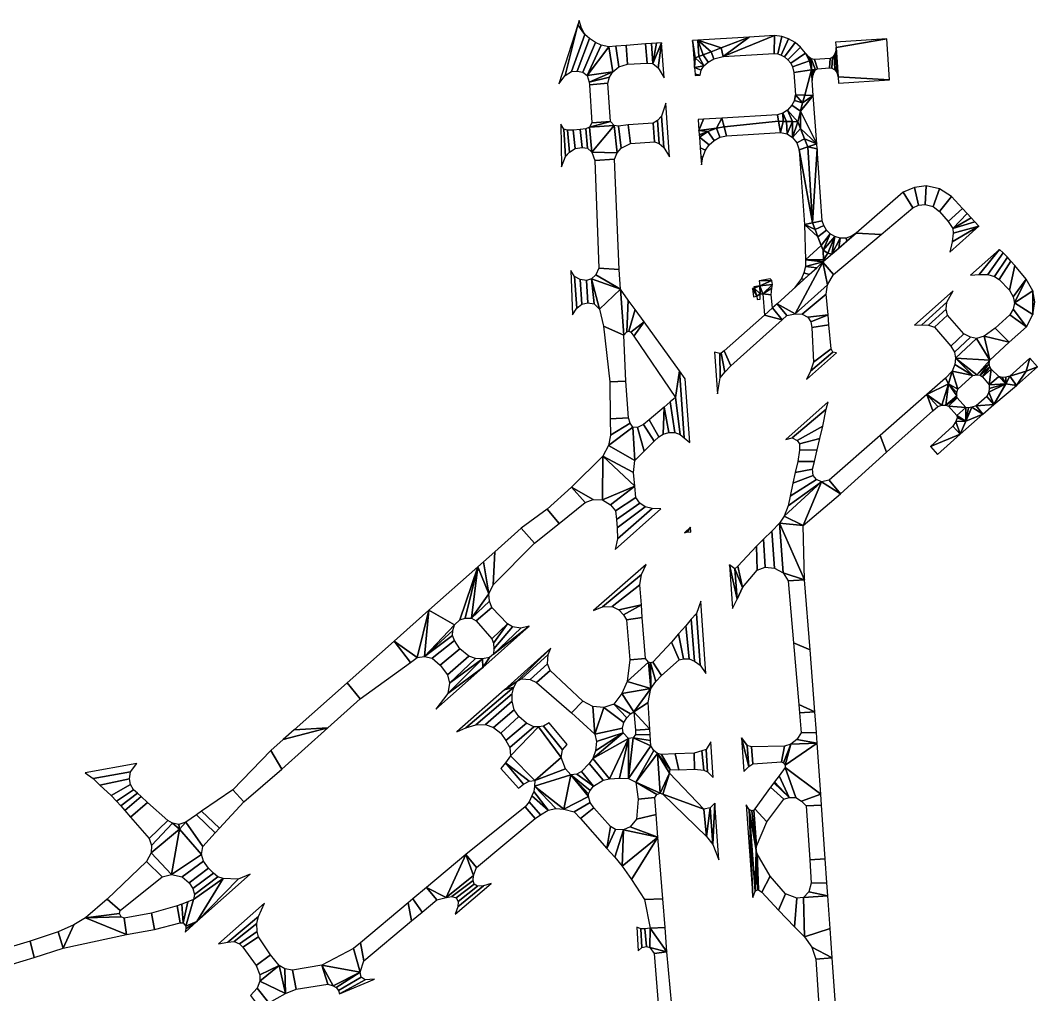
# Model space of a CAD drawing. Extents: x -9242 to 1728, y -9010 to 978.
# Drawn here: x -3182 to 1728, y -4430 to 273 of the extents above; entities that cross this region are included whole.
import ezdxf

# ---------------------------------------------------------------- set-up
doc = ezdxf.new("R2010")
doc.units = 0

msp = doc.modelspace()

# ---------------------------------------------------------------- linework, layer by layer
at = {"layer": 'mg_to_dxf', "color": 250}
for points in [[(-491.32, 250.96), (-583.5, -34.16), (-552.88, 5.83)], [(-552.88, 5.83), (-521.62, 25.83), (-457.81, 204.83), (-491.32, 250.96)], [(-473.39, 234.85), (-484.23, 272.86), (-491.32, 250.96)], [(-491.32, 250.96), (-457.81, 204.83), (-473.39, 234.85)], [(-435.02, 184.82), (-457.81, 204.83), (-521.62, 25.83), (-494, 27.84)], [(210.73, 97.96), (210.73, 97.96), (458.63, 199.34), (336.12, 191.82)], [(210.73, 97.96), (210.73, 97.96), (456.17, 113.03), (458.63, 199.34)], [(458.63, 199.34), (456.17, 113.03), (474.2, 110.89), (492.89, 195.27)], [(-406, 165.83), (-435.02, 184.82), (-494, 27.84), (-466.88, 22.84)], [(-379.38, 153.84), (-406, 165.83), (-466.88, 22.84), (-446.75, 6.84)], [(-341.63, 144.84), (-341.63, 144.84), (-379.38, 153.84), (-446.75, 6.84)], [(-307.38, 147.84), (-341.63, 144.84), (-322, 24.84), (-293.88, 47.84)], [(-293.88, 47.84), (-251.75, 61.84), (-258.51, 151.94), (-307.38, 147.84)], [(-157.13, 65.84), (-164.38, 159.84), (-258.51, 151.94), (-251.75, 61.84)], [(-157.13, 65.84), (-128.63, 63.84), (-135.25, 161.84), (-164.38, 159.84)], [(-135.25, 161.84), (-128.63, 63.84), (-111.65, 162.59)], [(-128.63, 63.84), (-103.25, 43.34), (-86.7, 164.27)], [(-128.63, 63.84), (-86.7, 164.27), (-111.65, 162.59)], [(-86.7, 164.27), (-103.25, 43.34), (-74.79, -5.02)], [(74.39, 91.21), (93.01, 98.37), (87.86, 176.58), (62.96, 174.88)], [(62.96, 174.88), (68.97, 89.13), (74.39, 91.21)], [(200.76, 139.79), (336.12, 191.82), (87.86, 176.58)], [(87.86, 176.58), (93.01, 98.37), (113.98, 106.43)], [(87.86, 176.58), (151.8, 120.97), (200.76, 139.79)], [(87.86, 176.58), (113.98, 106.43), (151.8, 120.97)], [(200.76, 139.79), (200.76, 139.79), (210.73, 97.96), (336.12, 191.82)], [(492.89, 195.27), (474.2, 110.89), (490.76, 105.44), (526.14, 184.34)], [(526.14, 184.34), (490.76, 105.44), (506.8, 96.14), (557.57, 166.12)], [(557.57, 166.12), (506.8, 96.14), (521.69, 82.82), (583.53, 142.89)], [(999.6, 183.81), (753.11, 167.75), (754.92, 141.39)], [(1012.5, -14.14), (999.6, 183.81), (754.92, 141.39), (764.57, 0.85)], [(-341.63, 144.84), (-341.63, 144.84), (-446.75, 6.84), (-322, 24.84)], [(93.01, 98.37), (74.39, 91.21), (117.61, 52.84)], [(117.61, 52.84), (138.58, 70.25), (113.98, 106.43), (93.01, 98.37)], [(113.98, 106.43), (138.58, 70.25), (165.88, 87.26), (151.8, 120.97)], [(151.8, 120.97), (165.88, 87.26), (210.73, 97.96), (200.76, 139.79)], [(583.53, 142.89), (521.69, 82.82), (535.97, 65.91), (608.13, 113.74)], [(608.13, 113.74), (535.97, 65.91), (544.9, 48.31), (626.17, 78.21)], [(624.79, 94.72), (608.13, 113.74), (626.17, 78.21)], [(734.39, 42.44), (748.72, 33.53), (746.39, 104.01), (737.1, 94.33)], [(748.72, 33.53), (758.01, 20.37), (752.2, 119.5), (746.39, 104.01)], [(758.01, 20.37), (764.57, 0.85), (754.92, 141.39), (752.2, 119.5)], [(74.39, 91.21), (74.39, 91.21), (68.97, 89.13), (72.02, 45.76)], [(74.39, 91.21), (74.39, 91.21), (72.02, 45.76), (117.61, 52.84)], [(117.61, 52.84), (117.61, 52.84), (72.02, 45.76), (104.55, 32.66)], [(626.17, 78.21), (544.9, 48.31), (551.35, 21.37), (636.64, 34.48)], [(635.64, 86.59), (624.79, 94.72), (626.17, 78.21)], [(635.64, 86.59), (635.64, 86.59), (626.17, 78.21), (636.64, 34.48)], [(635.64, 86.59), (635.64, 86.59), (636.64, 34.48), (656.55, 33.92)], [(656.55, 33.92), (665.07, 38.95), (651.13, 83.49), (635.64, 86.59)], [(665.07, 38.95), (723.93, 43.99), (726.64, 89.3), (651.13, 83.49)], [(723.93, 43.99), (734.39, 42.44), (737.1, 94.33), (726.64, 89.3)], [(-322, 24.84), (-322, 24.84), (-446.75, 6.84), (-437.12, -26.16)], [(-322, 24.84), (-322, 24.84), (-437.12, -26.16), (-338.25, -1.16)], [(74.33, 12.76), (99.74, 7.84), (104.55, 32.66), (72.02, 45.76)], [(99.74, 7.84), (74.33, 12.76), (74.82, 5.83)], [(636.64, 34.48), (551.35, 21.37), (559.66, -85.94), (603.58, -88.01)], [(636.64, 34.48), (603.58, -88.01), (645.36, -89.98)], [(636.64, 34.48), (640.3, -17.73), (644.54, 9.13)], [(656.55, 33.92), (656.55, 33.92), (636.64, 34.48), (649.58, 23.46)], [(636.64, 34.48), (644.54, 9.13), (649.58, 23.46)], [(764.57, 0.85), (766.7, -30.16), (1012.5, -14.14)], [(-437.12, -26.16), (-435, -39.16), (-346.5, -30.16), (-338.25, -1.16)], [(-346.5, -30.16), (-435, -39.16), (-423.56, -221.16), (-333.63, -215.16)], [(559.66, -85.94), (559.66, -85.94), (558.86, -85.91), (554.31, -113.43)], [(559.66, -85.94), (559.66, -85.94), (554.31, -113.43), (593.78, -125.29)], [(559.66, -85.94), (559.66, -85.94), (593.78, -125.29), (603.58, -88.01)], [(645.36, -89.98), (593.78, -125.29), (583.23, -165.41)], [(661.72, -323.65), (661.72, -323.65), (645.36, -89.98), (583.23, -165.41)], [(645.36, -89.98), (603.58, -88.01), (593.78, -125.29)], [(-76.25, -340.16), (-48.06, -386.19), (-66.23, -127.16), (-86.88, -190.16)], [(521.45, -160.48), (569.78, -216.56), (583.23, -165.41), (541.73, -136.95)], [(541.73, -136.95), (583.23, -165.41), (593.78, -125.29), (554.31, -113.43)], [(-86.88, -190.16), (-106.63, -210.16), (-98.88, -322.16), (-76.25, -340.16)], [(477.94, -214.22), (472.4, -182.77), (204.48, -199.05), (215.02, -241.49)], [(498.33, -175.08), (472.4, -182.77), (477.94, -214.22), (500.39, -214.79)], [(521.45, -160.48), (498.33, -175.08), (516.53, -215.2), (544.32, -215.91)], [(500.39, -214.79), (516.53, -215.2), (498.33, -175.08)], [(544.32, -215.91), (569.78, -216.56), (521.45, -160.48)], [(583.27, -249.68), (583.27, -249.68), (583.23, -165.41), (569.78, -216.56)], [(661.72, -323.65), (661.72, -323.65), (583.23, -165.41), (583.27, -249.68)], [(-559.24, -252.16), (-573.74, -228.16), (-569.49, -434.15), (-550, -385.16)], [(-444.38, -344.16), (-424.13, -364.16), (-434.25, -242.16), (-453.25, -250.16)], [(-434.25, -242.16), (-434.25, -242.16), (-333.63, -215.16), (-423.56, -221.16)], [(-434.25, -242.16), (-434.25, -242.16), (-316.38, -234.16), (-333.63, -215.16)], [(-424.13, -364.16), (-424.13, -364.16), (-316.38, -234.16), (-434.25, -242.16)], [(-424.13, -364.16), (-424.13, -364.16), (-300.63, -366.16), (-316.38, -234.16)], [(-282.63, -344.16), (-295.75, -237.16), (-316.38, -234.16), (-300.63, -366.16)], [(-247.5, -232.16), (-295.75, -237.16), (-282.63, -344.16), (-236.75, -321.16)], [(-236.75, -321.16), (-121.88, -313.16), (-128.38, -223.16), (-247.5, -232.16)], [(-106.63, -210.16), (-128.38, -223.16), (-121.88, -313.16), (-98.88, -322.16)], [(114.63, -204.51), (89.67, -206.03), (93.43, -259.62)], [(93.43, -259.62), (177.49, -247.08), (204.48, -199.05), (114.63, -204.51)], [(177.49, -247.08), (215.02, -241.49), (204.48, -199.05)], [(177.49, -247.08), (194.78, -291.63), (225.57, -283.93), (215.02, -241.49)], [(215.02, -241.49), (225.57, -283.93), (487.43, -268.02), (477.94, -214.22)], [(477.94, -214.22), (487.43, -268.02), (500.39, -214.79)], [(516.53, -215.2), (500.39, -214.79), (487.43, -268.02), (518.61, -275.61)], [(518.61, -275.61), (544.32, -215.91), (516.53, -215.2)], [(544.32, -215.91), (544.32, -215.91), (518.61, -275.61), (544.61, -292.44)], [(544.32, -215.91), (544.32, -215.91), (544.61, -292.44), (569.78, -216.56)], [(569.78, -216.56), (569.78, -216.56), (544.61, -292.44), (583.27, -249.68)], [(-550, -385.16), (-530.75, -363.16), (-540.87, -257.16), (-559.24, -252.16)], [(-530.75, -363.16), (-503.63, -345.16), (-512.99, -257.16), (-540.87, -257.16)], [(-503.63, -345.16), (-470.25, -340.16), (-480, -254.16), (-512.99, -257.16)], [(-470.25, -340.16), (-444.38, -344.16), (-453.25, -250.16), (-480, -254.16)], [(136.96, -263.05), (177.49, -247.08), (93.43, -259.62)], [(93.43, -259.62), (94.84, -279.65), (136.96, -263.05)], [(94.84, -279.65), (95.69, -291.82), (136.96, -263.05)], [(95.69, -291.82), (142.65, -328.12), (167.22, -306.52), (136.96, -263.05)], [(99.27, -342.81), (125.11, -353.97), (142.65, -328.12), (95.69, -291.82)], [(136.96, -263.05), (167.22, -306.52), (194.78, -291.63), (177.49, -247.08)], [(583.27, -249.68), (544.61, -292.44), (566.02, -319.2), (603.25, -298.71)], [(583.27, -249.68), (603.25, -298.71), (661.72, -323.65)], [(102.17, -384.16), (112.11, -386.96), (125.11, -353.97), (99.27, -342.81)], [(603.25, -298.71), (566.02, -319.2), (577.54, -352.64), (619.35, -338.24)], [(619.35, -338.24), (619.35, -338.24), (577.54, -352.64), (640.94, -704.85)], [(603.25, -298.71), (619.35, -338.24), (661.72, -323.65)], [(663.33, -346.64), (661.72, -323.65), (619.35, -338.24)], [(663.33, -346.64), (663.33, -346.64), (619.35, -338.24), (640.94, -704.85)], [(-314.94, -397.16), (-300.63, -366.16), (-424.13, -364.16), (-409.88, -403.16)], [(105.02, -424.91), (112.11, -386.96), (102.17, -384.16)], [(640.94, -704.85), (640.94, -704.85), (577.54, -352.64), (602.74, -712.48)], [(663.33, -346.64), (663.33, -346.64), (640.94, -704.85), (687.76, -695.51)], [(-409.88, -403.16), (-390.63, -923.16), (-292.25, -930.16), (-314.94, -397.16)], [(1078.63, -557.16), (1125.13, -632.16), (1153.25, -619.16), (1133.38, -534.16)], [(1133.38, -534.16), (1153.25, -619.16), (1185.5, -616.16), (1190.63, -525.16)], [(1224.5, -626.16), (1254.5, -540.16), (1190.63, -525.16), (1185.5, -616.16)], [(852.63, -754.16), (972.75, -760.16), (1125.13, -632.16), (1078.63, -557.16)], [(1311.5, -578.16), (1254.5, -540.16), (1224.5, -626.16), (1254.88, -649.16)], [(1254.88, -649.16), (1296.13, -698.16), (1366, -636.16), (1311.5, -578.16)], [(1296.13, -698.16), (1318.5, -732.16), (1387.13, -659.16), (1366, -636.16)], [(1318.5, -732.16), (1407.5, -680.16), (1387.13, -659.16)], [(1425.5, -699.16), (1407.5, -680.16), (1318.5, -732.16)], [(653.56, -737.37), (640.94, -704.85), (602.74, -712.48)], [(683.44, -814.34), (667.09, -772.23), (602.74, -712.48), (607.65, -883.04)], [(667.09, -772.23), (653.56, -737.37), (602.74, -712.48)], [(687.76, -695.51), (640.94, -704.85), (653.56, -737.37), (695.27, -717.87)], [(695.27, -717.87), (653.56, -737.37), (667.09, -772.23), (708.42, -739.29)], [(1316.13, -796.16), (1303.5, -846.16), (1444.46, -721.2)], [(1320.88, -755.16), (1316.13, -796.16), (1444.46, -721.2)], [(1425.5, -699.16), (1318.5, -732.16), (1320.88, -755.16), (1444.46, -721.2)], [(708.42, -739.29), (667.09, -772.23), (683.44, -814.34), (727.21, -757.7)], [(727.21, -757.7), (727.21, -757.7), (683.44, -814.34), (692.23, -837)], [(852.63, -754.16), (691, -895.16), (743.13, -953.16), (972.75, -760.16)], [(727.21, -757.7), (727.21, -757.7), (692.23, -837), (749.75, -771.22)], [(749.75, -771.22), (749.75, -771.22), (692.23, -837), (716.09, -851.32)], [(749.75, -771.22), (749.75, -771.22), (716.09, -851.32), (735.44, -856.33)], [(749.75, -771.22), (749.75, -771.22), (735.44, -856.33), (775.67, -777.98)], [(775.67, -777.98), (775.67, -777.98), (735.44, -856.33), (768.63, -827.39)], [(775.67, -777.98), (768.63, -827.39), (807.24, -793.73), (804.6, -778.74)], [(804.6, -778.74), (807.24, -793.73), (831.89, -772.24), (830.05, -768.62)], [(830.05, -768.62), (831.89, -772.24), (852.65, -754.21), (852.63, -754.16)], [(607.65, -883.04), (693.68, -882.78), (692.23, -837), (683.44, -814.34)], [(1404, -957.16), (1446.13, -954.16), (1544.09, -833.21)], [(1487.13, -953.16), (1562.13, -850.16), (1544.09, -833.21), (1446.13, -954.16)], [(606.92, -915.37), (606.92, -915.37), (693.45, -892.94), (607.65, -883.04)], [(607.65, -883.04), (607.65, -883.04), (693.45, -892.94), (693.68, -882.78)], [(693.68, -882.78), (716.09, -851.32), (692.23, -837)], [(693.68, -882.78), (693.45, -892.94), (735.44, -856.33), (716.09, -851.32)], [(1562.13, -850.16), (1487.13, -953.16), (1519, -963.16), (1581.75, -870.16)], [(1519, -963.16), (1541.63, -978.16), (1599, -889.16), (1581.75, -870.16)], [(-292.25, -930.16), (-390.63, -923.16), (-404, -956.16), (-285.25, -1025.16)], [(557.25, -1143.16), (557.25, -1143.16), (691, -895.16), (470.88, -1095.16)], [(714, -1003.16), (714, -1003.16), (691, -895.16), (557.25, -1143.16)], [(600.3, -946.23), (625.7, -954.5), (661.68, -921.8), (606.92, -915.37)], [(606.92, -915.37), (606.92, -915.37), (661.68, -921.8), (693.45, -892.94)], [(714, -1003.16), (714, -1003.16), (743.13, -953.16), (691, -895.16)], [(1617.5, -910.16), (1599, -889.16), (1541.63, -978.16), (1592.25, -1030.16)], [(1592.25, -1030.16), (1609.75, -1061.16), (1672.88, -976.16), (1617.5, -910.16)], [(-517.34, -1149.17), (-495.75, -1117.16), (-506.87, -963.16), (-525.75, -934.16)], [(-472.25, -1097.16), (-479.38, -978.16), (-506.87, -963.16), (-495.75, -1117.16)], [(-448.75, -982.16), (-479.38, -978.16), (-472.25, -1097.16), (-443.5, -1091.16)], [(-413.12, -1096.16), (-424.62, -974.16), (-448.75, -982.16), (-443.5, -1091.16)], [(-285.25, -1025.16), (-285.25, -1025.16), (-404, -956.16), (-424.62, -974.16)], [(-386.25, -1121.16), (-386.25, -1121.16), (-424.62, -974.16), (-413.12, -1096.16)], [(-285.25, -1025.16), (-285.25, -1025.16), (-424.62, -974.16), (-386.25, -1121.16)], [(384.5, -985.16), (384.5, -985.16), (445.5, -983.16), (436.38, -975.16)], [(555.05, -1018.69), (599.02, -978.73), (588.55, -972.68)], [(588.55, -972.68), (599.02, -978.73), (625.7, -954.5), (600.3, -946.23)], [(1616.63, -1090.16), (1616.63, -1090.16), (1672.88, -976.16), (1609.75, -1061.16)], [(1616.63, -1090.16), (1616.63, -1090.16), (1704.38, -1032.16), (1672.88, -976.16)], [(-367.88, -1203.16), (-268.88, -1246.16), (-285.25, -1025.16), (-386.25, -1121.16)], [(-285.25, -1025.16), (-268.88, -1246.16), (-254.63, -1230.16), (-247.5, -1077.16)], [(372.38, -1059.16), (372.38, -1059.16), (359.25, -1020.16), (351.5, -1021.16)], [(372.38, -1059.16), (372.38, -1059.16), (351.5, -1021.16), (356.38, -1061.16)], [(359.25, -1020.16), (359.25, -1020.16), (387.88, -1008.16), (358.63, -1013.16)], [(388.25, -1047.16), (388.25, -1047.16), (387.88, -1008.16), (359.25, -1020.16)], [(388.25, -1047.16), (388.25, -1047.16), (359.25, -1020.16), (372.38, -1059.16)], [(387.88, -1008.16), (387.88, -1008.16), (445.5, -983.16), (384.5, -985.16)], [(387.88, -1008.16), (387.88, -1008.16), (448, -1002.16), (445.5, -983.16)], [(402.13, -1047.16), (402.13, -1047.16), (448, -1002.16), (387.88, -1008.16)], [(388.25, -1047.16), (388.25, -1047.16), (402.13, -1047.16), (387.88, -1008.16)], [(402.13, -1047.16), (402.13, -1047.16), (445, -1019.16), (448, -1002.16)], [(402.13, -1047.16), (441.5, -1052.16), (445, -1019.16)], [(706.63, -1048.16), (714, -1003.16), (557.25, -1143.16), (591.38, -1145.16)], [(-254.63, -1230.16), (-245, -1227.16), (-215, -1122.16), (-247.5, -1077.16)], [(372.38, -1059.16), (373.88, -1075.16), (389.38, -1073.16), (388.25, -1047.16)], [(402.13, -1047.16), (409.25, -1150.16), (448.38, -1115.16), (441.5, -1052.16)], [(716.25, -1149.16), (706.63, -1048.16), (591.38, -1145.16), (618.63, -1160.16)], [(1290.13, -1088.16), (1320, -1032.16), (1133.13, -1198.16), (1169.63, -1196.16)], [(1705.25, -1147.16), (1705.25, -1147.16), (1704.38, -1032.16), (1616.63, -1090.16)], [(1705.25, -1147.16), (1705.25, -1147.16), (1715, -1086.16), (1704.38, -1032.16)], [(-171.5, -1182.16), (-215, -1122.16), (-245, -1227.16), (-234.63, -1232.16)], [(448.38, -1115.16), (409.25, -1150.16), (495.25, -1172.16)], [(470.88, -1095.16), (448.38, -1115.16), (495.25, -1172.16), (517.25, -1151.16)], [(557.25, -1143.16), (557.25, -1143.16), (470.88, -1095.16), (517.25, -1151.16)], [(1169.63, -1196.16), (1201.75, -1198.16), (1286.75, -1121.16), (1290.13, -1088.16)], [(1292.75, -1150.16), (1286.75, -1121.16), (1201.75, -1198.16), (1230.25, -1208.16)], [(1673.75, -1206.16), (1610.25, -1121.16), (1593.63, -1149.16)], [(1610.25, -1121.16), (1673.75, -1206.16), (1705.25, -1147.16), (1616.63, -1090.16)], [(409.25, -1150.16), (214.5, -1323.16), (247.63, -1395.16), (495.25, -1172.16)], [(618.63, -1160.16), (633.25, -1183.16), (716.25, -1149.16)], [(633.25, -1183.16), (638.63, -1210.16), (720.25, -1196.16), (716.25, -1149.16)], [(1372.38, -1240.16), (1292.75, -1150.16), (1230.25, -1208.16), (1308.88, -1300.16)], [(1590.63, -1281.16), (1673.75, -1206.16), (1593.63, -1149.16), (1523.25, -1213.16)], [(-367.88, -1203.16), (-337.5, -1472.16), (-259.13, -1468.16), (-268.88, -1246.16)], [(-220.88, -1251.16), (-171.5, -1182.16), (-234.63, -1232.16)], [(-220.88, -1251.16), (-20.63, -1547.16), (-0.66, -1419.12), (-171.5, -1182.16)], [(730.75, -1313.16), (720.25, -1196.16), (638.63, -1210.16), (645.5, -1377.16)], [(1523.25, -1213.16), (1470, -1251.16), (1590.63, -1281.16)], [(1372.38, -1240.16), (1308.88, -1300.16), (1326.75, -1329.16), (1403.5, -1256.16)], [(1331.75, -1358.16), (1432.63, -1262.16), (1403.5, -1256.16), (1326.75, -1329.16)], [(1432.63, -1262.16), (1331.75, -1358.16), (1497.25, -1367.16)], [(1497.25, -1367.16), (1470, -1251.16), (1432.63, -1262.16)], [(1590.63, -1281.16), (1470, -1251.16), (1497.25, -1367.16)], [(214.5, -1323.16), (200.88, -1333.16), (218.63, -1425.16), (247.63, -1395.16)], [(740.25, -1328.16), (730.75, -1313.16), (645.5, -1377.16), (632.38, -1420.16)], [(193.96, -1335.74), (168.44, -1329.16), (182.55, -1530.35), (196.13, -1452.16)], [(200.88, -1333.16), (193.96, -1335.74), (196.13, -1452.16), (218.63, -1425.16)], [(632.38, -1420.16), (612.63, -1460.16), (756.75, -1332.16), (740.25, -1328.16)], [(1328.88, -1388.16), (1415.75, -1441.16), (1331.75, -1358.16)], [(1331.75, -1358.16), (1415.75, -1441.16), (1435.13, -1438.16)], [(1497.25, -1367.16), (1331.75, -1358.16), (1435.13, -1438.16)], [(1493.75, -1384.16), (1497.25, -1367.16), (1435.13, -1438.16)], [(1594.13, -1444.16), (1672.38, -1420.16), (1690.38, -1357.16)], [(1728, -1399.16), (1690.38, -1357.16), (1672.38, -1420.16)], [(1.88, -1726.16), (22.08, -1743.13), (-0.66, -1419.12), (-20.63, -1547.16)], [(22.08, -1743.13), (48.58, -1764.19), (27.12, -1458.16), (-0.66, -1419.12)], [(1315.88, -1421.16), (1283.13, -1454.16), (1297.38, -1482.16)], [(1297.38, -1482.16), (1343.13, -1507.16), (1315.88, -1421.16)], [(1315.88, -1421.16), (1415.75, -1441.16), (1328.88, -1388.16)], [(1343.13, -1507.16), (1415.75, -1441.16), (1315.88, -1421.16)], [(1449.88, -1440.16), (1493.75, -1384.16), (1435.13, -1438.16)], [(1497, -1399.16), (1493.75, -1384.16), (1449.88, -1440.16)], [(1461.88, -1448.16), (1497, -1399.16), (1449.88, -1440.16)], [(1503.38, -1411.16), (1497, -1399.16), (1461.88, -1448.16)], [(1493.5, -1486.16), (1503.38, -1411.16), (1461.88, -1448.16)], [(1540.63, -1446.16), (1503.38, -1411.16), (1493.5, -1486.16)], [(1672.38, -1420.16), (1594.13, -1444.16), (1626.25, -1489.16)], [(1728, -1399.16), (1672.38, -1420.16), (1626.25, -1489.16)], [(-247.13, -1645.16), (-259.13, -1468.16), (-337.5, -1472.16), (-335.25, -1650.16)], [(1193.38, -1533.16), (1297.38, -1482.16), (1283.13, -1454.16)], [(1574.38, -1482.16), (1540.63, -1446.16), (1493.5, -1486.16)], [(1556.5, -1451.16), (1540.63, -1446.16), (1574.38, -1482.16)], [(1574.38, -1482.16), (1574.25, -1450.16), (1556.5, -1451.16)], [(1594.13, -1444.16), (1574.25, -1450.16), (1574.38, -1482.16)], [(1594.13, -1444.16), (1574.38, -1482.16), (1626.25, -1489.16)], [(1297.38, -1482.16), (1193.38, -1533.16), (1266.25, -1585.16)], [(1266.25, -1585.16), (1284.38, -1585.16), (1297.38, -1482.16)], [(1284.38, -1585.16), (1337.25, -1539.16), (1297.38, -1482.16)], [(1297.38, -1482.16), (1337.63, -1524.16), (1343.13, -1507.16)], [(1297.38, -1482.16), (1337.25, -1539.16), (1337.63, -1524.16)], [(1494.75, -1504.16), (1492.63, -1522.16), (1574.38, -1482.16)], [(1574.38, -1482.16), (1492.63, -1522.16), (1517, -1581.16)], [(1494.75, -1504.16), (1574.38, -1482.16), (1493.5, -1486.16)], [(1574.38, -1482.16), (1517, -1581.16), (1626.25, -1489.16)], [(-51.63, -1717.16), (-23, -1717.16), (-45.88, -1569.16), (-74.25, -1594.16)], [(-23, -1717.16), (1.88, -1726.16), (-20.63, -1547.16), (-45.88, -1569.16)], [(707.38, -1604.16), (717.75, -1568.16), (513.13, -1750.16), (543.63, -1742.16)], [(1193.38, -1533.16), (967.88, -1731.16), (999.25, -1812.16), (1222.5, -1612.16)], [(1222.5, -1612.16), (1245.75, -1591.16), (1193.38, -1533.16)], [(1245.75, -1591.16), (1266.25, -1585.16), (1193.38, -1533.16)], [(1339.88, -1549.16), (1337.25, -1539.16), (1284.38, -1585.16)], [(1339.88, -1549.16), (1284.38, -1585.16), (1297.38, -1590.16)], [(1297.38, -1590.16), (1381.75, -1595.16), (1339.88, -1549.16)], [(1430.88, -1587.16), (1517, -1581.16), (1483, -1542.16)], [(1483, -1542.16), (1517, -1581.16), (1492.63, -1522.16)], [(-74.25, -1594.16), (-147.25, -1656.16), (-100.63, -1737.16), (-79.5, -1724.16)], [(-79.5, -1724.16), (-51.63, -1717.16), (-74.25, -1594.16)], [(691.63, -1686.16), (707.38, -1604.16), (543.63, -1742.16), (566.63, -1755.16)], [(1338, -1634.16), (1381.75, -1595.16), (1297.38, -1590.16)], [(1338, -1634.16), (1382, -1661.16), (1381.75, -1595.16)], [(1381.75, -1595.16), (1382, -1661.16), (1394.75, -1597.16)], [(1394.75, -1597.16), (1382, -1661.16), (1411.13, -1594.16)], [(1382, -1661.16), (1463.88, -1628.16), (1411.13, -1594.16)], [(1430.88, -1587.16), (1411.13, -1594.16), (1463.88, -1628.16)], [(1430.88, -1587.16), (1463.88, -1628.16), (1517, -1581.16)], [(-239.38, -1672.16), (-247.13, -1645.16), (-335.25, -1650.16), (-334.13, -1729.16)], [(-100.63, -1737.16), (-147.25, -1656.16), (-173.63, -1678.16), (-123.38, -1759.16)], [(1319.25, -1686.16), (1354.25, -1725.16), (1333.13, -1664.16)], [(1333.13, -1664.16), (1382, -1661.16), (1340, -1646.16)], [(1354.25, -1725.16), (1382, -1661.16), (1333.13, -1664.16)], [(1382, -1661.16), (1338, -1634.16), (1340, -1646.16)], [(1354.25, -1725.16), (1463.88, -1628.16), (1382, -1661.16)], [(-334.13, -1729.16), (-343.5, -1779.16), (-226.38, -1690.16), (-239.38, -1672.16)], [(-215.88, -1851.16), (-226.38, -1690.16), (-343.5, -1779.16)], [(-171.63, -1807.16), (-203.25, -1693.16), (-226.38, -1690.16), (-215.88, -1851.16)], [(-171.63, -1807.16), (-123.38, -1759.16), (-173.63, -1678.16), (-203.25, -1693.16)], [(676.75, -1745.16), (691.63, -1686.16), (566.63, -1755.16), (578, -1771.16)], [(1211.25, -1784.16), (1354.25, -1725.16), (1319.25, -1686.16)], [(664.5, -1800.16), (676.75, -1745.16), (578, -1771.16), (579.38, -1801.16)], [(721.13, -1947.16), (775.88, -2012.16), (999.25, -1812.16), (967.88, -1731.16)], [(1244.88, -1822.16), (1354.25, -1725.16), (1211.25, -1784.16)], [(-222.63, -1910.16), (-215.88, -1851.16), (-343.5, -1779.16), (-370.38, -1830.16)], [(650.75, -1857.16), (664.5, -1800.16), (579.38, -1801.16), (570.75, -1856.16)], [(-370.38, -1830.16), (-522.13, -1981.16), (-416.88, -2040.16), (-371.5, -2042.16)], [(-371.5, -2042.16), (-371.5, -2042.16), (-216.75, -1975.16), (-370.38, -1830.16)], [(-370.38, -1830.16), (-370.38, -1830.16), (-216.75, -1975.16), (-222.63, -1910.16)], [(641.5, -1894.16), (650.75, -1857.16), (570.75, -1856.16), (558.25, -1909.16)], [(645, -1924.16), (641.5, -1894.16), (558.25, -1909.16), (545.75, -1961.16)], [(504.38, -2121.16), (504.38, -2121.16), (684.5, -1954.16), (523.5, -2071.16)], [(504.38, -2121.16), (504.38, -2121.16), (596.13, -2165.16), (684.5, -1954.16)], [(684.5, -1954.16), (661, -1944.16), (533.13, -2024.16), (523.5, -2071.16)], [(661, -1944.16), (645, -1924.16), (545.75, -1961.16), (533.13, -2024.16)], [(596.13, -2165.16), (596.13, -2165.16), (775.88, -2012.16), (684.5, -1954.16)], [(684.5, -1954.16), (684.5, -1954.16), (775.88, -2012.16), (721.13, -1947.16)], [(-581.38, -2156.16), (-456.13, -2055.16), (-522.13, -1981.16), (-638.5, -2086.16)], [(-522.13, -1981.16), (-456.13, -2055.16), (-416.88, -2040.16)], [(-371.5, -2042.16), (-371.5, -2042.16), (-333.13, -2065.16), (-216.75, -1975.16)], [(-333.13, -2065.16), (-309.63, -2094.16), (-211.38, -2031.16), (-216.75, -1975.16)], [(-192.38, -2057.16), (-211.38, -2031.16), (-309.63, -2094.16), (-304.5, -2136.16)], [(-166.75, -2075.16), (-192.38, -2057.16), (-304.5, -2136.16), (-300.63, -2177.16)], [(-700.5, -2251.16), (-581.38, -2156.16), (-638.5, -2086.16), (-763.94, -2179.16)], [(-90, -2085.16), (-132, -2084.16), (-300.13, -2230.16), (-310.25, -2281.16)], [(-300.63, -2177.16), (-300.13, -2230.16), (-132, -2084.16), (-166.75, -2075.16)], [(481.38, -2154.16), (445.25, -2192.16), (457.88, -2372.16), (499.63, -2394.16)], [(481.38, -2154.16), (481.38, -2154.16), (596.13, -2165.16), (504.38, -2121.16)], [(481.38, -2154.16), (481.38, -2154.16), (602.75, -2427.16), (596.13, -2165.16)], [(499.63, -2394.16), (499.63, -2394.16), (602.75, -2427.16), (481.38, -2154.16)], [(-900.25, -2451.16), (-700.5, -2251.16), (-763.94, -2179.16), (-891.7, -2292.49)], [(52.83, -2173.65), (22.88, -2201.16), (38.5, -2196.16)], [(38.5, -2196.16), (53.95, -2198.15), (52.83, -2173.65)], [(445.25, -2192.16), (404.13, -2231.16), (413, -2367.16), (457.88, -2372.16)], [(404.13, -2231.16), (371.25, -2265.16), (374.75, -2381.16), (413, -2367.16)], [(-920.88, -2495.16), (-900.25, -2451.16), (-891.7, -2292.49), (-946.46, -2341.05)], [(371.25, -2265.16), (280.75, -2362.16), (304.25, -2465.16), (374.75, -2381.16)], [(-974.14, -2365.61), (-974.14, -2365.61), (-920.88, -2495.16), (-946.46, -2341.05)], [(-183.38, -2402.16), (-161.38, -2354.16), (-416.38, -2576.16), (-371.63, -2558.16)], [(266.77, -2374.16), (266.77, -2374.16), (240.46, -2356.15), (277.11, -2521.19)], [(277.11, -2521.19), (277.11, -2521.19), (240.46, -2356.15), (255.18, -2566.1)], [(-1086.63, -2645.16), (-1060.5, -2620.16), (-974.14, -2365.61), (-1210.18, -2574.96)], [(-1060.5, -2620.16), (-1034.37, -2613.16), (-974.14, -2365.61)], [(-1034.37, -2613.16), (-1004.63, -2612.16), (-974.14, -2365.61)], [(-1004.63, -2612.16), (-1004.63, -2612.16), (-920.88, -2495.16), (-974.14, -2365.61)], [(-191.38, -2452.16), (-183.38, -2402.16), (-371.63, -2558.16), (-325.38, -2556.16)], [(304.25, -2465.16), (304.25, -2465.16), (280.75, -2362.16), (266.77, -2374.16)], [(266.77, -2374.16), (266.77, -2374.16), (277.11, -2521.19), (266.77, -2374.16)], [(304.25, -2465.16), (304.25, -2465.16), (266.77, -2374.16), (277.11, -2521.19)], [(499.63, -2394.16), (499.63, -2394.16), (523.13, -2433.16), (602.75, -2427.16)], [(-184.38, -2548.16), (-191.38, -2452.16), (-325.38, -2556.16), (-292.75, -2573.16)], [(523.13, -2433.16), (549.5, -2732.16), (629.63, -2766.16), (602.75, -2427.16)], [(-1004.63, -2612.16), (-1004.63, -2612.16), (-917.62, -2531.16), (-920.88, -2495.16)], [(277.11, -2521.19), (277.11, -2521.19), (277.11, -2521.19), (304.25, -2465.16)], [(-1004.63, -2612.16), (-982.13, -2626.16), (-905.75, -2561.16), (-917.62, -2531.16)], [(-184.38, -2548.16), (-292.75, -2573.16), (-271, -2596.16)], [(-180.38, -2609.16), (-184.38, -2548.16), (-271, -2596.16), (-255.75, -2621.16)], [(98.99, -2840.14), (126.77, -2879.18), (102.37, -2531.17), (81.4, -2590.09)], [(-1210.18, -2574.96), (-1210.18, -2574.96), (-1377.61, -2723.47), (-1266, -2802.16)], [(-1210.18, -2574.96), (-1210.18, -2574.96), (-1266, -2802.16), (-1231.13, -2797.16)], [(-1086.63, -2645.16), (-1086.63, -2645.16), (-1210.18, -2574.96), (-1231.13, -2797.16)], [(-982.13, -2626.16), (-905.88, -2713.16), (-830.13, -2640.16), (-905.75, -2561.16)], [(81.4, -2590.09), (56.5, -2618.16), (72.13, -2820.16), (98.99, -2840.14)], [(-1086.63, -2645.16), (-1086.63, -2645.16), (-1231.13, -2797.16), (-1094.63, -2672.16)], [(-898.13, -2786.16), (-917.37, -2803.16), (-950.14, -2850.42), (-726.25, -2651.16)], [(-905.88, -2713.16), (-898.75, -2734.16), (-830.13, -2640.16)], [(-898.75, -2734.16), (-896.88, -2761.16), (-807.12, -2654.16), (-830.13, -2640.16)], [(-726.25, -2651.16), (-766.5, -2661.16), (-898.13, -2786.16)], [(-164.63, -2807.16), (-180.38, -2609.16), (-255.75, -2621.16), (-240.88, -2814.16)], [(18.88, -2809.16), (45.5, -2809.16), (29.5, -2649.16), (-5.13, -2689.16)], [(56.5, -2618.16), (29.5, -2649.16), (45.5, -2809.16), (72.13, -2820.16)], [(-1231.13, -2797.16), (-1095.38, -2696.16), (-1094.63, -2672.16)], [(-1231.13, -2797.16), (-1193.88, -2806.16), (-1086.13, -2721.16), (-1095.38, -2696.16)], [(-896.88, -2761.16), (-898.13, -2786.16), (-766.5, -2661.16), (-807.12, -2654.16)], [(-2.13, -2814.16), (18.88, -2809.16), (-5.13, -2689.16), (-39.5, -2729.16)], [(-1377.61, -2723.47), (-1604.82, -2924.99), (-1541.38, -3002.16), (-1298.75, -2826.16)], [(-1298.75, -2826.16), (-1266, -2802.16), (-1377.61, -2723.47)], [(-1193.88, -2806.16), (-1155, -2840.16), (-1060.88, -2760.16), (-1086.13, -2721.16)], [(-87.38, -2890.16), (-2.13, -2814.16), (-39.5, -2729.16), (-129.38, -2825.16)], [(575.88, -3030.16), (653.38, -3065.16), (629.63, -2766.16), (549.5, -2732.16)], [(-1155, -2840.16), (-1119.75, -2886.16), (-1016.63, -2796.16), (-1060.88, -2760.16)], [(-1119.75, -2886.16), (-1111.13, -2926.16), (-985.38, -2808.16), (-1016.63, -2796.16)], [(-845.65, -2957.97), (-786.33, -2918), (-621.24, -2758.37)], [(-633.63, -2788.16), (-621.24, -2758.37), (-786.33, -2918), (-763, -2905.16)], [(-763, -2905.16), (-720.88, -2908.16), (-637.25, -2833.16), (-633.63, -2788.16)], [(-1119.25, -2977.16), (-1119.25, -2977.16), (-950.75, -2809.16), (-1111.13, -2926.16)], [(-950.14, -2850.42), (-950.14, -2850.42), (-950.75, -2809.16), (-1119.25, -2977.16)], [(-1111.13, -2926.16), (-950.75, -2809.16), (-985.38, -2808.16)], [(-950.14, -2850.42), (-950.14, -2850.42), (-917.37, -2803.16), (-950.75, -2809.16)], [(-720.88, -2908.16), (-690.75, -2923.16), (-625.5, -2865.16), (-637.25, -2833.16)], [(-149.88, -2825.16), (-164.63, -2807.16), (-240.88, -2814.16), (-252.75, -2919.16)], [(-252.75, -2919.16), (-252.75, -2919.16), (-139.38, -2952.16), (-149.88, -2825.16)], [(-149.88, -2825.16), (-149.88, -2825.16), (-139.38, -2952.16), (-140.13, -2829.16)], [(-114, -2918.16), (-87.38, -2890.16), (-129.38, -2825.16), (-140.13, -2829.16)], [(-139.38, -2952.16), (-139.38, -2952.16), (-114, -2918.16), (-140.13, -2829.16)], [(-1119.25, -2977.16), (-1177.23, -3052.52), (-950.14, -2850.42)], [(-466.37, -3014.16), (-625.5, -2865.16), (-690.75, -2923.16), (-521.13, -3069.16)], [(-1697, -3142.16), (-1541.38, -3002.16), (-1604.82, -2924.99), (-1860.97, -3152.18)], [(-800.63, -2946.16), (-786.33, -2918), (-845.65, -2957.97)], [(-278.25, -2977.16), (-278.25, -2977.16), (-139.38, -2952.16), (-252.75, -2919.16)], [(-800.63, -2946.16), (-845.65, -2957.97), (-1074.77, -3161.76), (-1031.88, -3142.16)], [(-1031.88, -3142.16), (-983.75, -3127.16), (-808.25, -2978.16), (-800.63, -2946.16)], [(-983.75, -3127.16), (-936.63, -3126.16), (-808.63, -3013.16), (-808.25, -2978.16)], [(-278.25, -2977.16), (-318.25, -3028.16), (-237.5, -3074.16), (-220.25, -3065.16)], [(-220.25, -3065.16), (-220.25, -3065.16), (-139.38, -2952.16), (-278.25, -2977.16)], [(-220.25, -3065.16), (-220.25, -3065.16), (-151.5, -3019.16), (-139.38, -2952.16)], [(-936.63, -3126.16), (-897.87, -3140.16), (-799.13, -3055.16), (-808.63, -3013.16)], [(-418.88, -3039.16), (-466.37, -3014.16), (-521.13, -3069.16), (-409.88, -3173.16)], [(-365.13, -3044.16), (-418.88, -3039.16), (-409.88, -3173.16)], [(-269.13, -3117.16), (-255.25, -3093.16), (-318.25, -3028.16), (-365.13, -3044.16)], [(-255.25, -3093.16), (-237.5, -3074.16), (-318.25, -3028.16)], [(-220.25, -3065.16), (-143.5, -3149.16), (-151.5, -3019.16)], [(653.38, -3065.16), (575.88, -3030.16), (579.38, -3070.16)], [(-897.87, -3140.16), (-862.88, -3167.16), (-776.75, -3087.16), (-799.13, -3055.16)], [(-738.25, -3119.16), (-776.75, -3087.16), (-862.88, -3167.16), (-838.25, -3203.16)], [(-365.13, -3044.16), (-409.88, -3173.16), (-275.75, -3143.16), (-269.13, -3117.16)], [(-213, -3154.16), (-143.5, -3149.16), (-220.25, -3065.16)], [(653.38, -3065.16), (579.38, -3070.16), (586, -3166.16), (660.25, -3164.16)], [(-1972.56, -3251.16), (-1920.13, -3342.16), (-1697, -3142.16), (-1913.4, -3198.68)], [(-1913.4, -3198.68), (-1697, -3142.16), (-1860.97, -3152.18)], [(-703.75, -3137.16), (-738.25, -3119.16), (-838.25, -3203.16), (-818.94, -3237.18)], [(-680.87, -3137.16), (-703.75, -3137.16), (-818.94, -3237.18), (-815.88, -3277.16)], [(-571.63, -3286.16), (-680.87, -3137.16), (-815.88, -3277.16), (-699.13, -3397.16)], [(-571.63, -3286.16), (-565, -3248.16), (-656.63, -3134.16), (-680.87, -3137.16)], [(-565, -3248.16), (-542, -3223.16), (-630, -3118.16), (-656.63, -3134.16)], [(-418.38, -3290.16), (-418.38, -3290.16), (-272.63, -3166.16), (-406.13, -3253.16)], [(-418.38, -3290.16), (-418.38, -3290.16), (-246.25, -3193.16), (-272.63, -3166.16)], [(-409.88, -3173.16), (-401.88, -3208.16), (-272.63, -3166.16), (-275.75, -3143.16)], [(-401.88, -3208.16), (-406.13, -3253.16), (-272.63, -3166.16)], [(-247.25, -3386.16), (-247.25, -3386.16), (-224.63, -3190.16), (-246.25, -3193.16)], [(-138.63, -3229.16), (-138.63, -3229.16), (-224.63, -3190.16), (-247.25, -3386.16)], [(-140.5, -3203.16), (-142, -3176.16), (-212.75, -3174.16), (-224.63, -3190.16)], [(-138.63, -3229.16), (-138.63, -3229.16), (-140.5, -3203.16), (-224.63, -3190.16)], [(-212.75, -3174.16), (-142, -3176.16), (-143.5, -3149.16), (-213, -3154.16)], [(299.02, -3191.18), (299.02, -3191.18), (333.75, -3329.16), (326.65, -3228.2)], [(299.02, -3191.18), (299.02, -3191.18), (310.31, -3352.2), (333.75, -3329.16)], [(326.65, -3228.2), (326.65, -3228.2), (326.65, -3228.2), (299.02, -3191.18)], [(660.25, -3164.16), (586, -3166.16), (566.13, -3199.16), (663.92, -3216.17)], [(-337.75, -3389.16), (-337.75, -3389.16), (-246.25, -3193.16), (-418.38, -3290.16)], [(-337.75, -3389.16), (-337.75, -3389.16), (-289.63, -3385.16), (-246.25, -3193.16)], [(-246.25, -3193.16), (-289.63, -3385.16), (-247.25, -3386.16)], [(-124.75, -3252.16), (-138.63, -3229.16), (-247.25, -3386.16), (-211.88, -3405.16)], [(135.07, -3354.1), (162.04, -3382.12), (149.98, -3210.18), (127.41, -3246.11)], [(346.38, -3234.16), (326.65, -3228.2), (333.75, -3329.16), (353.25, -3316.16)], [(505.88, -3231.16), (346.38, -3234.16), (353.25, -3316.16), (491.25, -3306.16)], [(505.88, -3231.16), (491.25, -3306.16), (500.75, -3311.16), (536, -3221.16)], [(509.63, -3322.16), (509.63, -3322.16), (536, -3221.16), (500.75, -3311.16)], [(509.63, -3322.16), (509, -3334.16), (681.38, -3463.16), (663.92, -3216.17)], [(663.92, -3216.17), (663.92, -3216.17), (536, -3221.16), (509.63, -3322.16)], [(663.92, -3216.17), (663.92, -3216.17), (566.13, -3199.16), (536, -3221.16)], [(-2156, -3441.16), (-2104, -3500.16), (-1920.13, -3342.16), (-1972.56, -3251.16)], [(-815.88, -3277.16), (-840, -3311.16), (-726.75, -3399.16), (-699.13, -3397.16)], [(-699.13, -3397.16), (-550.38, -3340.16), (-571.63, -3286.16)], [(-107.38, -3266.16), (-107.38, -3266.16), (-124.75, -3252.16), (-211.88, -3405.16)], [(-107.38, -3266.16), (-107.38, -3266.16), (-211.88, -3405.16), (-94.25, -3458.16)], [(-107.38, -3266.16), (-107.38, -3266.16), (-45.63, -3343.16), (-88.13, -3270.16)], [(-107.38, -3266.16), (-107.38, -3266.16), (-48.25, -3361.16), (-45.63, -3343.16)], [(-94.25, -3458.16), (-94.25, -3458.16), (-48.25, -3361.16), (-107.38, -3266.16)], [(-88.13, -3270.16), (-45.63, -3343.16), (-3.63, -3344.16), (-21.88, -3267.16)], [(69.75, -3264.16), (-21.88, -3267.16), (-3.63, -3344.16), (71.75, -3342.16)], [(71.75, -3342.16), (116.5, -3346.16), (108, -3253.16), (69.75, -3264.16)], [(116.5, -3346.16), (135.07, -3354.1), (127.41, -3246.11), (108, -3253.16)], [(-2868.25, -3359.16), (-2830, -3387.16), (-2649.63, -3354.16), (-2619.13, -3315.16)], [(-840, -3311.16), (-862.12, -3338.16), (-778, -3433.16), (-753, -3414.16)], [(-753, -3414.16), (-726.75, -3399.16), (-840, -3311.16)], [(-436.75, -3314.16), (-472.75, -3353.16), (-416.13, -3423.16), (-368.88, -3395.16)], [(-368.88, -3395.16), (-337.75, -3389.16), (-418.38, -3290.16), (-436.75, -3314.16)], [(528.63, -3479.16), (560.13, -3479.16), (509, -3334.16), (480, -3374.16)], [(560.13, -3479.16), (588.25, -3496.16), (681.38, -3463.16), (509, -3334.16)], [(-2797.63, -3419.16), (-2655.5, -3389.16), (-2649.63, -3354.16), (-2830, -3387.16)], [(-699.13, -3397.16), (-700.13, -3423.16), (-524.75, -3369.16), (-550.38, -3340.16)], [(-558.13, -3534.16), (-558.13, -3534.16), (-524.75, -3369.16), (-700.13, -3423.16)], [(-439.88, -3473.16), (-439.88, -3473.16), (-524.75, -3369.16), (-558.13, -3534.16)], [(-432, -3445.16), (-416.13, -3423.16), (-496.38, -3365.16), (-524.75, -3369.16)], [(-439.88, -3473.16), (-439.88, -3473.16), (-439.5, -3460.16), (-524.75, -3369.16)], [(-524.75, -3369.16), (-439.5, -3460.16), (-432, -3445.16)], [(-496.38, -3365.16), (-416.13, -3423.16), (-472.75, -3353.16)], [(-94.25, -3458.16), (-94.25, -3458.16), (-80.63, -3462.16), (-48.25, -3361.16)], [(116.63, -3534.16), (-48.25, -3361.16), (-80.63, -3462.16)], [(528.63, -3479.16), (480, -3374.16), (458.13, -3403.16)], [(-2649.5, -3416.16), (-2655.5, -3389.16), (-2797.63, -3419.16), (-2744.25, -3468.16)], [(-2744.25, -3468.16), (-2717.88, -3495.66), (-2635.38, -3441.16), (-2649.5, -3416.16)], [(-634.88, -3539.16), (-598.13, -3531.16), (-700.13, -3423.16), (-704.13, -3449.16)], [(-558.13, -3534.16), (-558.13, -3534.16), (-700.13, -3423.16), (-598.13, -3531.16)], [(-211.88, -3405.16), (-199.88, -3486.16), (-120.38, -3479.16), (-109.63, -3464.16)], [(-94.25, -3458.16), (-94.25, -3458.16), (-211.88, -3405.16), (-109.63, -3464.16)], [(421, -3595.16), (502.5, -3487.16), (439.38, -3429.16), (363.25, -3533.16)], [(454.88, -3408.16), (439.38, -3429.16), (502.5, -3487.16), (528.63, -3479.16)], [(528.63, -3479.16), (458.13, -3403.16), (454.88, -3408.16)], [(-2717.88, -3495.66), (-2697.13, -3519.16), (-2616.63, -3458.16), (-2635.38, -3441.16)], [(-2616.63, -3458.16), (-2697.13, -3519.16), (-2678.13, -3541.16), (-2599, -3473.16)], [(-2599, -3473.16), (-2678.13, -3541.16), (-2649.63, -3574.16), (-2567.38, -3502.16)], [(-2220.74, -3627.17), (-2104, -3500.16), (-2156, -3441.16), (-2307, -3545.16)], [(-712.88, -3471.16), (-726.38, -3499.16), (-671.37, -3562.16), (-634.88, -3539.16)], [(-704.13, -3449.16), (-712.88, -3471.16), (-634.88, -3539.16)], [(-431.75, -3502.16), (-439.88, -3473.16), (-558.13, -3534.16), (-509.25, -3547.16)], [(-120.38, -3479.16), (-199.88, -3486.16), (-207.63, -3583.16), (-113.83, -3561.18)], [(-80.63, -3462.16), (129.25, -3666.16), (116.63, -3534.16)], [(685, -3515.16), (681.38, -3463.16), (588.25, -3496.16), (610.75, -3519.16)], [(-2567.38, -3502.16), (-2649.63, -3574.16), (-2560.25, -3677.16), (-2470.25, -3590.16)], [(-696.5, -3580.16), (-745.25, -3523.16), (-1031.13, -3754.16), (-979.88, -3817.16)], [(-726.38, -3499.16), (-745.25, -3523.16), (-696.5, -3580.16), (-671.37, -3562.16)], [(-414.38, -3528.16), (-431.75, -3502.16), (-509.25, -3547.16), (-478.5, -3580.16)], [(-334.13, -3619.16), (-414.38, -3528.16), (-478.5, -3580.16), (-350.6, -3724.25)], [(147.24, -3528.18), (147.24, -3528.18), (116.63, -3534.16), (129.25, -3666.16)], [(147.24, -3528.18), (147.24, -3528.18), (129.25, -3666.16), (159.63, -3705.18)], [(159.63, -3705.18), (159.63, -3705.18), (170.67, -3505.14), (147.24, -3528.18)], [(159.63, -3705.18), (159.63, -3705.18), (147.24, -3528.18), (159.63, -3705.18)], [(147.24, -3528.18), (147.24, -3528.18), (147.24, -3528.18), (159.63, -3705.18)], [(147.24, -3528.18), (147.24, -3528.18), (159.63, -3705.18)], [(159.63, -3705.18), (159.63, -3705.18), (159.63, -3705.18), (147.24, -3528.18)], [(159.63, -3705.18), (159.63, -3705.18), (189.95, -3780.1), (170.67, -3505.14)], [(353.02, -3961.14), (353.02, -3961.14), (335.63, -3537.16), (321.67, -3514.2)], [(371.63, -3713.16), (421, -3595.16), (363.25, -3533.16), (358.38, -3539.16)], [(685, -3515.16), (610.75, -3519.16), (628.88, -3779.16), (703.13, -3774.16)], [(-2332.25, -3562.16), (-2383.38, -3597.16), (-2301.63, -3715.16), (-2240.97, -3649.18)], [(-2307, -3545.16), (-2332.25, -3562.16), (-2240.97, -3649.18), (-2220.74, -3627.17)], [(-105.21, -3669.16), (-113.83, -3561.18), (-207.63, -3583.16), (-238.13, -3620.16)], [(364.12, -3931.16), (364.12, -3931.16), (335.63, -3537.16), (353.02, -3961.14)], [(368.75, -3732.16), (368.75, -3732.16), (335.63, -3537.16), (364.12, -3931.16)], [(368.75, -3732.16), (348.72, -3542.15), (335.63, -3537.16)], [(371.63, -3713.16), (358.38, -3539.16), (348.72, -3542.15), (368.75, -3732.16)], [(-2447.5, -3602.16), (-2470.25, -3590.16), (-2560.25, -3677.16), (-2548.88, -3710.16)], [(-2414.38, -3631.16), (-2447.5, -3602.16), (-2548.88, -3710.16), (-2550.88, -3746.16)], [(-2452.38, -3850.16), (-2414.38, -3631.16), (-2550.88, -3746.16)], [(-2414.38, -3631.16), (-2452.38, -3850.16), (-2307.13, -3753.16)], [(-2416.63, -3608.16), (-2447.5, -3602.16), (-2414.38, -3631.16)], [(-2416.63, -3608.16), (-2414.38, -3631.16), (-2383.38, -3597.16)], [(-2301.63, -3715.16), (-2383.38, -3597.16), (-2414.38, -3631.16), (-2307.13, -3753.16)], [(-308.88, -3632.16), (-334.13, -3619.16), (-350.6, -3724.25)], [(-350.6, -3724.25), (-312.5, -3767.16), (-271.38, -3635.16), (-308.88, -3632.16)], [(-105.21, -3669.16), (-105.21, -3669.16), (-238.13, -3620.16), (-271.38, -3635.16)], [(-277.25, -3810.16), (-277.25, -3810.16), (-271.38, -3635.16), (-312.5, -3767.16)], [(-105.21, -3669.16), (-105.21, -3669.16), (-271.38, -3635.16), (-277.25, -3810.16)], [(-105.21, -3669.16), (-277.25, -3810.16), (-232.25, -3874.16)], [(-232.25, -3874.16), (-169.38, -3970.16), (-81.5, -3968.16), (-105.21, -3669.16)], [(-2573.38, -3787.16), (-2497.13, -3861.16), (-2452.38, -3850.16), (-2550.88, -3746.16)], [(-2307.13, -3753.16), (-2452.38, -3850.16), (-2401.13, -3861.16), (-2297.63, -3785.16)], [(-1126.75, -3961.16), (-1126.75, -3961.16), (-1031.13, -3754.16), (-1222.25, -3912.16)], [(-994.13, -3855.16), (-994.13, -3855.16), (-1031.13, -3754.16), (-1126.75, -3961.16)], [(-994.13, -3855.16), (-994.13, -3855.16), (-979.88, -3817.16), (-1031.13, -3754.16)], [(368.75, -3732.16), (364.12, -3931.16), (375.49, -3924.17)], [(375.49, -3924.17), (375.49, -3924.17), (374, -3750.16), (368.75, -3732.16)], [(381.5, -3924.16), (381.5, -3924.16), (374, -3750.16), (375.49, -3924.17)], [(436.88, -3858.16), (374, -3750.16), (381.5, -3924.16), (396.75, -3935.16)], [(703.13, -3774.16), (628.88, -3779.16), (635.63, -3892.16), (711, -3890.16)], [(-2700.5, -4023.16), (-2497.13, -3861.16), (-2573.38, -3787.16), (-2762.63, -3969.16)], [(-2297.63, -3785.16), (-2401.13, -3861.16), (-2366.25, -3890.16), (-2274.5, -3819.16)], [(-2348.75, -3918.16), (-2250.13, -3844.16), (-2274.5, -3819.16), (-2366.25, -3890.16)], [(-2346.6, -3971.17), (-2382.38, -4100.16), (-2329.25, -4077.16), (-2203.5, -3870.16)], [(-2348.75, -3918.16), (-2340.88, -3946.16), (-2228.75, -3861.16), (-2250.13, -3844.16)], [(-2340.88, -3946.16), (-2346.6, -3971.17), (-2203.5, -3870.16), (-2228.75, -3861.16)], [(-2129.86, -3872.13), (-2329.25, -4077.16), (-2073.13, -3849.16)], [(-2203.5, -3870.16), (-2329.25, -4077.16), (-2129.86, -3872.13)], [(-996.25, -3879.16), (-994.13, -3855.16), (-1126.75, -3961.16), (-1099.75, -3957.16)], [(396.75, -3935.16), (476.5, -4022.16), (511, -3943.16), (436.88, -3858.16)], [(-1172.13, -3973.16), (-1222.25, -3912.16), (-1287.5, -3967.16), (-1242.88, -4032.16)], [(-1126.75, -3961.16), (-1126.75, -3961.16), (-1222.25, -3912.16), (-1172.13, -3973.16)], [(-1099.75, -3957.16), (-1078.38, -3963.16), (-991.38, -3897.16), (-996.25, -3879.16)], [(-946.13, -3905.16), (-1070.25, -4006.16), (-1083.62, -4042.16), (-910.13, -3894.16)], [(-991.38, -3897.16), (-1078.38, -3963.16), (-1068.13, -3980.16), (-976.25, -3907.16)], [(-1070.25, -4006.16), (-946.13, -3905.16), (-976.25, -3907.16), (-1068.13, -3980.16)], [(375.49, -3924.17), (375.49, -3924.17), (375.49, -3924.17), (381.5, -3924.16)], [(715.25, -3953.16), (711, -3890.16), (635.63, -3892.16), (623.75, -3934.16)], [(-2703.5, -4038.16), (-2700.5, -4023.16), (-2762.63, -3969.16), (-2867.63, -4059.16)], [(-2396, -4084.16), (-2382.38, -4100.16), (-2346.6, -3971.17), (-2373.88, -3982.16)], [(-1242.88, -4032.16), (-1287.5, -3967.16), (-1310.63, -3987.16), (-1293.63, -4074.16)], [(-142.88, -4109.16), (-70, -4106.16), (-81.5, -3968.16), (-169.38, -3970.16)], [(476.5, -4022.16), (555.13, -4102.16), (565.88, -3965.16), (511, -3943.16)], [(597.75, -3961.16), (565.88, -3965.16), (555.13, -4102.16), (602.13, -4151.16)], [(715.25, -3953.16), (623.75, -3934.16), (597.75, -3961.16)], [(602.13, -4151.16), (726.02, -4111.16), (715.25, -3953.16), (597.75, -3961.16)], [(-2410.63, -4084.16), (-2424.38, -4002.16), (-2548.13, -4036.16), (-2534.63, -4116.16)], [(-2396, -4084.16), (-2402, -3993.16), (-2424.38, -4002.16), (-2410.63, -4084.16)], [(-2396, -4084.16), (-2373.88, -3982.16), (-2402, -3993.16)], [(-2180.25, -4176.16), (-2032, -4052.16), (-2004.13, -3989.16), (-2224.75, -4185.16)], [(-1293.63, -4074.16), (-1310.63, -3987.16), (-1540.13, -4180.16), (-1523.25, -4267.16)], [(-2867.63, -4059.16), (-2923.88, -4093.16), (-2975.38, -4205.16), (-2669, -4140.16)], [(-2694.63, -4055.16), (-2703.5, -4038.16), (-2867.63, -4059.16)], [(-2867.63, -4059.16), (-2669, -4140.16), (-2680.25, -4060.66), (-2694.63, -4055.16)], [(-2680.25, -4060.66), (-2669, -4140.16), (-2534.63, -4116.16), (-2548.13, -4036.16)], [(-2032, -4052.16), (-2180.25, -4176.16), (-2150.13, -4174.16), (-2040.5, -4086.16)], [(-2923.88, -4093.16), (-2999.63, -4127.16), (-2975.38, -4205.16)], [(-2329.25, -4077.16), (-2382.38, -4113.16), (-2386.38, -4128.16)], [(-2329.25, -4077.16), (-2382.38, -4100.16), (-2382.38, -4113.16)], [(-2040.5, -4086.16), (-2150.13, -4174.16), (-2124.75, -4184.16), (-2039.38, -4125.16)], [(-207.13, -4105.16), (-200.38, -4218.16), (-182.38, -4203.16), (-187.63, -4113.16)], [(-160.25, -4198.16), (-167.5, -4113.16), (-187.63, -4113.16), (-182.38, -4203.16)], [(-142.88, -4109.16), (-167.5, -4113.16), (-160.25, -4198.16), (-144.5, -4202.16)], [(-144.5, -4202.16), (-144.5, -4202.16), (-61.63, -4224.16), (-142.88, -4109.16)], [(-142.88, -4109.16), (-142.88, -4109.16), (-61.63, -4224.16), (-70, -4106.16)], [(637.75, -4200.16), (735.63, -4252.16), (726.02, -4111.16), (602.13, -4151.16)], [(-3114.38, -4251.16), (-3134.25, -4171.16), (-3246.88, -4205.16), (-3221.5, -4283.16)], [(-2975.38, -4205.16), (-2999.63, -4127.16), (-3134.25, -4171.16), (-3114.38, -4251.16)], [(-2033.13, -4151.16), (-2039.38, -4125.16), (-2124.75, -4184.16), (-2107.63, -4201.16)], [(-1975.13, -4238.16), (-2033.13, -4151.16), (-2107.63, -4201.16), (-2043.63, -4289.16)], [(-1541.75, -4321.16), (-1541.75, -4321.16), (-1573.25, -4208.16), (-1727.5, -4288.16)], [(-1523.25, -4267.16), (-1540.13, -4180.16), (-1573.25, -4208.16), (-1541.75, -4321.16)], [(-144.5, -4202.16), (-144.5, -4202.16), (-122.88, -4232.16), (-61.63, -4224.16)], [(735.63, -4252.16), (637.75, -4200.16), (657.38, -4258.16)], [(-2043.63, -4289.16), (-2025.75, -4334.16), (-1932.5, -4290.16), (-1975.13, -4238.16)], [(-103.38, -4472.16), (-36.88, -4484.16), (-61.63, -4224.16), (-122.88, -4232.16)], [(753, -4479.16), (735.63, -4252.16), (657.38, -4258.16), (677, -4557.16)], [(-2026, -4365.16), (-2026, -4365.16), (-1932.5, -4290.16), (-2025.75, -4334.16)], [(-1901.63, -4424.16), (-1901.63, -4424.16), (-1932.5, -4290.16), (-2026, -4365.16)], [(-1901.63, -4424.16), (-1901.63, -4424.16), (-1905.13, -4306.16), (-1932.5, -4290.16)], [(-1901.63, -4424.16), (-1851.13, -4404.16), (-1868.38, -4311.16), (-1905.13, -4306.16)], [(-1697.88, -4379.16), (-1727.5, -4288.16), (-1868.38, -4311.16), (-1851.13, -4404.16)], [(-1671.75, -4387.16), (-1671.75, -4387.16), (-1727.5, -4288.16), (-1697.88, -4379.16)], [(-1541.75, -4321.16), (-1541.75, -4321.16), (-1727.5, -4288.16), (-1671.75, -4387.16)], [(-2026, -4365.16), (-2039.38, -4399.16), (-1982.5, -4470.16), (-1901.63, -4424.16)], [(-1541.75, -4321.16), (-1671.75, -4387.16), (-1657.75, -4395.16)], [(-1536.75, -4345.16), (-1541.75, -4321.16), (-1657.75, -4395.16), (-1645.75, -4410.16)], [(-1645.75, -4410.16), (-1640.88, -4426.16), (-1517.38, -4358.16), (-1536.75, -4345.16)], [(-1517.38, -4358.16), (-1640.88, -4426.16), (-1472.38, -4355.16)], [(-1982.5, -4470.16), (-2039.38, -4399.16), (-2071.13, -4434.16), (-2022.5, -4498.16)]]:
    msp.add_3dface(points, dxfattribs=at)

doc.saveas('drawing.dxf')
